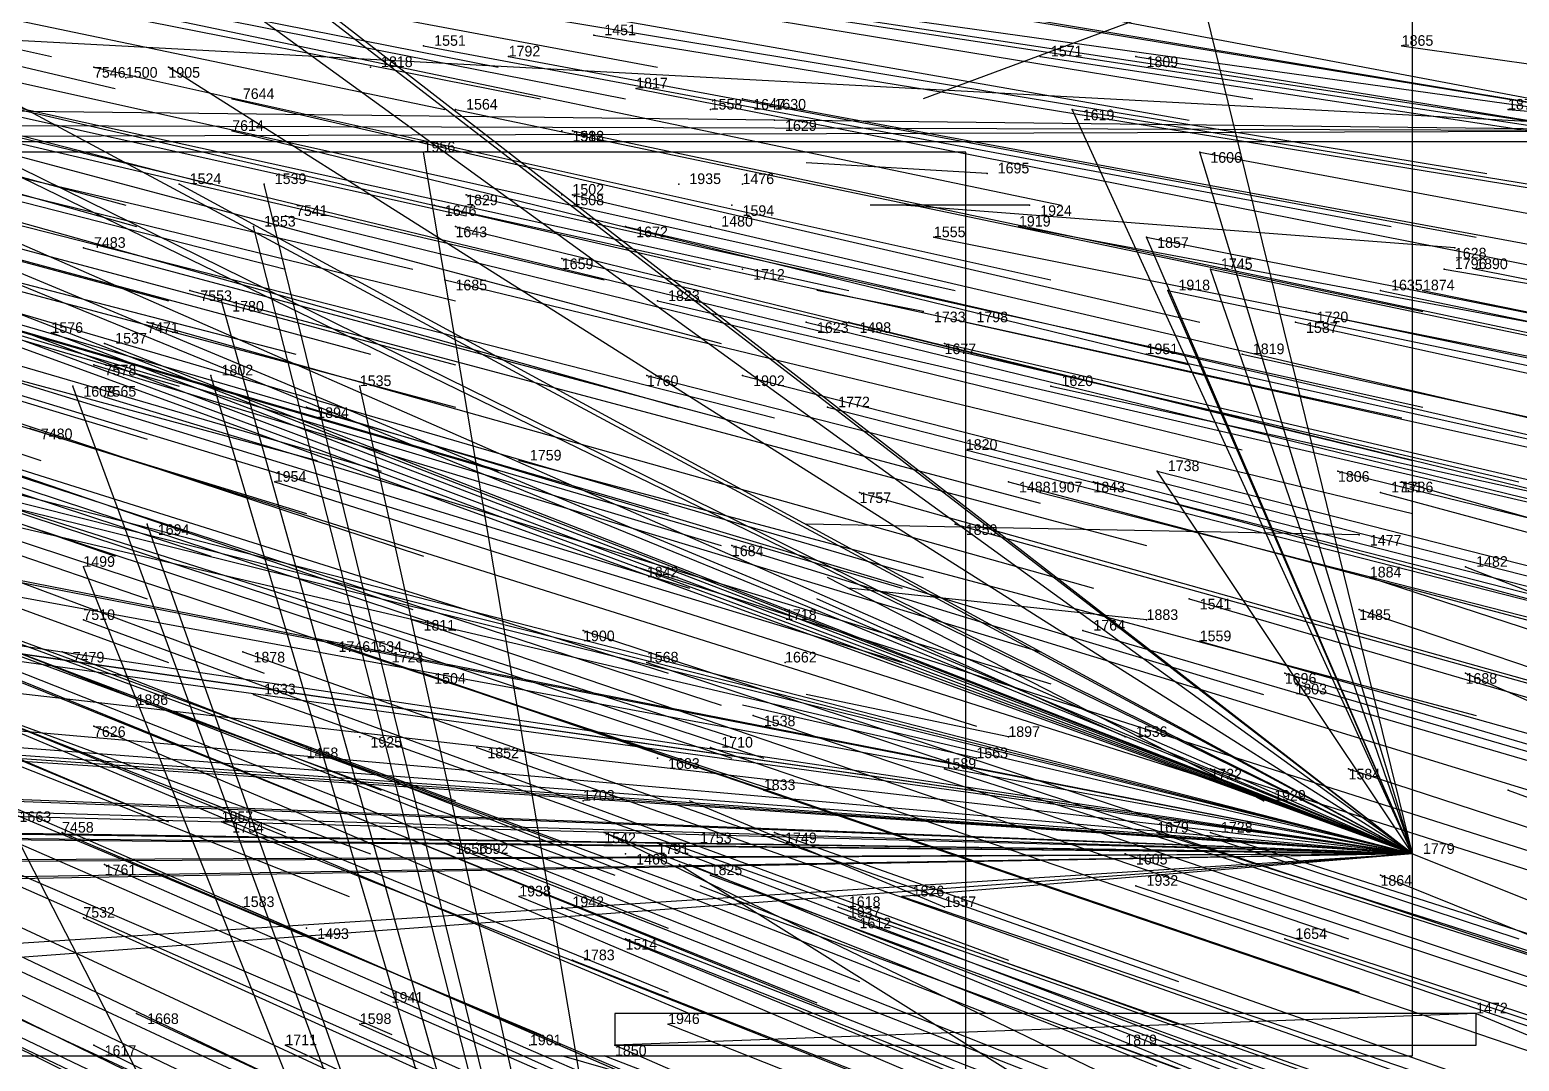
# Model space of a CAD drawing. Extents: x -0.5 to 0.59, y -0.5 to 0.59.
# Drawn here: x 0.337 to 0.4771, y -0.1655 to -0.0685 of the extents above; entities that cross this region are included whole.
import ezdxf

# ---------------------------------------------------------------- set-up
doc = ezdxf.new("R2010")
doc.units = 0
for name, color, linetype in [('Clients', 3, 'CONTINUOUS'), ('Facilities', 3, 'CONTINUOUS'), ('Facilities_lines', 3, 'CONTINUOUS'), ('Min_max_boxes', 1, 'CONTINUOUS'), ('Normals', 1, 'CONTINUOUS'), ('Source_points', 5, 'CONTINUOUS'), ('Text', 3, 'CONTINUOUS')]:
    doc.layers.add(name, color=color, linetype=linetype)

msp = doc.modelspace()

# ---------------------------------------------------------------- linework, layer by layer
at = {"layer": 'Clients', "color": 5}
for p in [(0.35, -0.072, -1.25), (0.435, -0.076, -1.104), (0.374, -0.08, -1.25), (0.447, -0.08, -1.136), (0.351, -0.083, -1.25), (0.359, -0.083, -1.25), (0.358, -0.087, -1.25), (0.442, -0.088, -1.128), (0.448, -0.091, -1.144), (0.444, -0.093, -1.134), (0.355, -0.094, -1.25), (0.339, -0.097, -1.25), (0.344, -0.098, -1.25), (0.341, -0.102, -1.25), (0.354, -0.101, -1.25), (0.368, -0.102, -1.25), (0.443, -0.11, -1.142), (0.348, -0.115, -1.25), (0.342, -0.119, -1.25), (0.419, -0.15, -1.113), (0.392, -0.164, -1.061)]:
    msp.add_point(p, dxfattribs=at)
at = {"layer": 'Facilities', "color": 3}
for p in [(0.374, -0.07, -0.952), (0.39, -0.069, -0.991), (0.466, -0.07, -1.177), (0.382, -0.071, -0.971), (0.432, -0.071, -1.095), (0.441, -0.071, -1.117), (0.343, -0.072, -0.876), (0.369, -0.072, -1.25), (0.346, -0.073, -1.25), (0.394, -0.074, -1.001), (0.356, -0.075, -0.91), (0.404, -0.075, -1.028), (0.407, -0.075, -1.25), (0.377, -0.076, -0.962), (0.401, -0.076, -1.25), (0.407, -0.077, -1.25), (0.476, -0.076, -1.205), (0.356, -0.078, -0.91), (0.387, -0.078, -1.25), (0.388, -0.078, -0.989), (0.427, -0.082, -1.25), (0.378, -0.084, -0.968), (0.387, -0.084, -1.25), (0.388, -0.084, -0.992), (0.398, -0.083, -1.25), (0.404, -0.083, -1.25), (0.375, -0.085, -0.961), (0.403, -0.085, -1.25), (0.431, -0.085, -1.25), (0.361, -0.086, -0.928), (0.377, -0.087, -0.967), (0.393, -0.087, -1.008), (0.401, -0.087, -1.25), (0.422, -0.088, -1.077), (0.43, -0.087, -1.097), (0.342, -0.089, -0.884), (0.471, -0.089, -1.25), (0.387, -0.09, -0.992), (0.404, -0.091, -1.25), (0.47, -0.091, -1.197), (0.473, -0.091, -1.204), (0.376, -0.092, -0.969), (0.352, -0.093, -0.911), (0.464, -0.093, -1.183), (0.468, -0.093, -1.192), (0.396, -0.094, -1.018), (0.421, -0.095, -1.25), (0.457, -0.095, -1.167), (0.348, -0.096, -0.902), (0.41, -0.096, -1.054), (0.414, -0.096, -1.063), (0.425, -0.096, -1.089), (0.456, -0.096, -1.166), (0.423, -0.098, -1.086), (0.442, -0.099, -1.131), (0.451, -0.099, -1.155), (0.343, -0.1, -0.894), (0.395, -0.101, -1.019), (0.404, -0.101, -1.042), (0.433, -0.102, -1.113), (0.344, -0.103, -0.897), (0.363, -0.104, -0.946), (0.412, -0.104, -1.063), (0.337, -0.106, -0.884), (0.383, -0.109, -0.996), (0.425, -0.108, -1.096), (0.46, -0.11, -1.181), (0.36, -0.111, -0.941), (0.415, -0.112, -1.074), (0.429, -0.111, -1.109), (0.432, -0.112, -1.116), (0.437, -0.111, -1.126), (0.464, -0.112, -1.193), (0.466, -0.111, -1.197), (0.424, -0.115, -1.099), (0.462, -0.116, -1.25), (0.403, -0.117, -1.048), (0.394, -0.119, -1.029), (0.472, -0.119, -1.218), (0.463, -0.12, -1.196), (0.408, -0.123, -1.25), (0.446, -0.122, -1.156), (0.462, -0.123, -1.194), (0.342, -0.124, -0.909), (0.373, -0.124, -0.984), (0.442, -0.124, -1.25), (0.365, -0.126, -0.966), (0.389, -0.125, -1.021), (0.436, -0.125, -1.134), (0.447, -0.126, -1.161), (0.34, -0.127, -0.908), (0.357, -0.127, -0.948), (0.369, -0.127, -1.25), (0.371, -0.127, -1.25), (0.395, -0.128, -1.037), (0.408, -0.128, -1.25), (0.374, -0.129, -0.99), (0.455, -0.129, -1.182), (0.456, -0.13, -1.185), (0.472, -0.129, -1.223), (0.358, -0.131, -0.953), (0.347, -0.132, -1.25), (0.405, -0.133, -1.067), (0.343, -0.134, -0.92), (0.368, -0.135, -1.25), (0.429, -0.135, -1.25), (0.44, -0.135, -1.25), (0.363, -0.136, -0.969), (0.379, -0.136, -1.007), (0.396, -0.137, -1.25), (0.401, -0.136, -1.058), (0.426, -0.137, -1.25), (0.423, -0.138, -1.111), (0.448, -0.138, -1.171), (0.461, -0.138, -1.203), (0.406, -0.14, -1.073), (0.476, -0.14, -1.241), (0.389, -0.141, -1.25), (0.453, -0.141, -1.25), (0.34, -0.144, -0.923), (0.355, -0.143, -0.956), (0.356, -0.143, -1.25), (0.391, -0.144, -1.041), (0.407, -0.144, -1.081), (0.443, -0.144, -1.163), (0.448, -0.144, -1.176), (0.376, -0.145, -1.008), (0.379, -0.145, -1.014), (0.396, -0.145, -1.053), (0.4, -0.145, -1.25), (0.344, -0.147, -0.935), (0.393, -0.146, -1.25), (0.44, -0.146, -1.159), (0.467, -0.146, -1.25), (0.401, -0.148, -1.068), (0.464, -0.148, -1.217), (0.441, -0.149, -1.164), (0.357, -0.151, -0.969), (0.383, -0.15, -1.028), (0.387, -0.151, -1.039), (0.413, -0.151, -1.099), (0.414, -0.151, -1.101), (0.423, -0.151, -1.25), (0.342, -0.152, -0.934), (0.414, -0.152, -1.104), (0.363, -0.153, -1.25), (0.393, -0.154, -1.054), (0.455, -0.154, -1.202), (0.388, -0.156, -1.046), (0.37, -0.159, -1.008), (0.347, -0.161, -0.957), (0.473, -0.161, -1.249), (0.368, -0.162, -1.005), (0.397, -0.162, -1.071), (0.343, -0.164, -0.951), (0.361, -0.164, -0.99), (0.384, -0.164, -1.25), (0.439, -0.164, -1.171)]:
    msp.add_point(p, dxfattribs=at)
at = {"layer": 'Facilities_lines', "color": 3}
for p, q in [((0.494, -0.078, -1.25), (0.235, -0.029, -1.25)), ((0.494, -0.078, -1.25), (0.23, -0.034, -1.25)), ((0.494, -0.078, -1.25), (0.25, -0.038, -1.25)), ((0.467, -0.146, -1.25), (0.332, -0.042, -1.25)), ((0.494, -0.078, -1.25), (0.244, -0.043, -1.25)), ((0.467, -0.146, -1.25), (0.342, -0.049, -1.25)), ((0.467, -0.146, -1.25), (0.443, -0.048, -1.115)), ((0.467, -0.146, -1.25), (0.347, -0.059, -1.25)), ((0.494, -0.078, -1.25), (0.252, -0.065, -1.25)), ((0.467, -0.146, -1.25), (0.318, -0.066, -1.25)), ((0.467, -0.146, -1.25), (0.289, -0.068, -1.25)), ((0.467, -0.146, -1.25), (0.276, -0.072, -1.25)), ((0.467, -0.146, -1.25), (0.35, -0.072, -1.25)), ((0.494, -0.078, -1.25), (0.234, -0.075, -1.25)), ((0.467, -0.146, -1.25), (0.278, -0.075, -1.25)), ((0.494, -0.078, -1.25), (0.152, -0.077, -1.25)), ((0.467, -0.146, -1.25), (0.323, -0.076, -1.25)), ((0.467, -0.146, -1.25), (0.435, -0.076, -1.104)), ((0.494, -0.078, -1.25), (0.184, -0.079, -1.25)), ((0.467, -0.146, -1.25), (0.304, -0.078, -1.25)), ((0.467, -0.146, -1.25), (0.303, -0.079, -1.25)), ((0.467, -0.146, -1.25), (0.333, -0.08, -1.25)), ((0.409, -0.287, -1.25), (0.374, -0.08, -1.25)), ((0.467, -0.146, -1.25), (0.447, -0.08, -1.136)), ((0.467, -0.146, -1.25), (0.291, -0.082, -1.25)), ((0.467, -0.146, -1.25), (0.351, -0.083, -1.25)), ((0.409, -0.287, -1.25), (0.359, -0.083, -1.25)), ((0.467, -0.146, -1.25), (0.237, -0.088, -1.25)), ((0.467, -0.146, -1.25), (0.238, -0.087, -1.25)), ((0.467, -0.146, -1.25), (0.31, -0.088, -1.25)), ((0.409, -0.287, -1.25), (0.358, -0.087, -1.25)), ((0.467, -0.146, -1.25), (0.442, -0.088, -1.128)), ((0.467, -0.146, -1.25), (0.448, -0.091, -1.144)), ((0.467, -0.146, -1.25), (0.444, -0.093, -1.134)), ((0.467, -0.146, -1.25), (0.2, -0.094, -1.25)), ((0.409, -0.287, -1.25), (0.355, -0.094, -1.25)), ((0.467, -0.146, -1.25), (0.201, -0.097, -1.25)), ((0.467, -0.146, -1.25), (0.339, -0.097, -1.25)), ((0.467, -0.146, -1.25), (0.344, -0.098, -1.25)), ((0.467, -0.146, -1.25), (0.161, -0.102, -1.25)), ((0.409, -0.287, -1.25), (0.341, -0.102, -1.25)), ((0.409, -0.287, -1.25), (0.354, -0.101, -1.25)), ((0.409, -0.287, -1.25), (0.368, -0.102, -1.25)), ((0.467, -0.146, -1.25), (0.253, -0.104, -1.25)), ((0.467, -0.146, -1.25), (0.292, -0.105, -1.25)), ((0.467, -0.146, -1.25), (0.297, -0.104, -1.25)), ((0.467, -0.146, -1.25), (0.226, -0.11, -1.25)), ((0.467, -0.146, -1.25), (0.443, -0.11, -1.142)), ((0.467, -0.146, -1.25), (0.223, -0.111, -1.25)), ((0.409, -0.287, -1.25), (0.348, -0.115, -1.25)), ((0.409, -0.287, -1.25), (0.342, -0.119, -1.25)), ((0.467, -0.146, -1.25), (0.286, -0.121, -1.25)), ((0.467, -0.146, -1.25), (0.293, -0.126, -1.25)), ((0.467, -0.146, -1.25), (0.189, -0.127, -1.25)), ((0.467, -0.146, -1.25), (0.198, -0.127, -1.25)), ((0.467, -0.146, -1.25), (0.196, -0.128, -1.25)), ((0.467, -0.146, -1.25), (0.296, -0.133, -1.25)), ((0.467, -0.146, -1.25), (0.308, -0.132, -1.25)), ((0.467, -0.146, -1.25), (0.184, -0.135, -1.25)), ((0.467, -0.146, -1.25), (0.2, -0.136, -1.25)), ((0.467, -0.146, -1.25), (0.197, -0.138, -1.25)), ((0.467, -0.146, -1.25), (0.242, -0.14, -1.25)), ((0.467, -0.146, -1.25), (0.251, -0.143, -1.25)), ((0.467, -0.146, -1.25), (0.263, -0.143, -1.25)), ((0.467, -0.146, -1.25), (0.264, -0.144, -1.25)), ((0.467, -0.146, -1.25), (0.283, -0.144, -1.25)), ((0.409, -0.287, -1.25), (0.335, -0.143, -1.25)), ((0.467, -0.146, -1.25), (0.162, -0.151, -1.25)), ((0.467, -0.146, -1.25), (0.212, -0.165, -1.25)), ((0.467, -0.146, -1.25), (0.226, -0.147, -1.25)), ((0.467, -0.146, -1.25), (0.234, -0.147, -1.25)), ((0.467, -0.146, -1.25), (0.244, -0.15, -1.25)), ((0.467, -0.146, -1.25), (0.265, -0.159, -1.25)), ((0.467, -0.146, -1.25), (0.279, -0.147, -1.25)), ((0.467, -0.146, -1.25), (0.419, -0.15, -1.113)), ((0.473, -0.161, -1.249), (0.392, -0.164, -1.061))]:
    msp.add_line(p, q, dxfattribs=at)
at = {"layer": 'Min_max_boxes', "color": 1}
for p, q in [((0.467, -0.165, -1.25), (0.467, -0.042, -1.25)), ((0.467, -0.165, -1.104), (0.467, -0.042, -1.104)), ((0.152, -0.079, -1.25), (0.494, -0.079, -1.25)), ((0.152, -0.079, -1.25), (0.494, -0.079, -1.25)), ((0.425, -0.08, -1.25), (0.314, -0.08, -1.25)), ((0.425, -0.08, -1.087), (0.314, -0.08, -1.087)), ((0.425, -0.29, -1.25), (0.425, -0.08, -1.25)), ((0.425, -0.29, -1.087), (0.425, -0.08, -1.087)), ((0.425, -0.08, -1.25), (0.425, -0.08, -1.087)), ((0.473, -0.161, -1.249), (0.392, -0.161, -1.249)), ((0.392, -0.161, -1.249), (0.392, -0.164, -1.249)), ((0.473, -0.161, -1.061), (0.392, -0.161, -1.061)), ((0.392, -0.161, -1.061), (0.392, -0.164, -1.061)), ((0.392, -0.161, -1.249), (0.392, -0.161, -1.061)), ((0.473, -0.164, -1.249), (0.473, -0.161, -1.249)), ((0.473, -0.164, -1.061), (0.473, -0.161, -1.061)), ((0.473, -0.161, -1.249), (0.473, -0.161, -1.061)), ((0.161, -0.165, -1.25), (0.467, -0.165, -1.25)), ((0.161, -0.165, -1.104), (0.467, -0.165, -1.104)), ((0.392, -0.164, -1.249), (0.473, -0.164, -1.249)), ((0.392, -0.164, -1.061), (0.473, -0.164, -1.061)), ((0.392, -0.164, -1.249), (0.392, -0.164, -1.061)), ((0.467, -0.165, -1.25), (0.467, -0.165, -1.104)), ((0.473, -0.164, -1.249), (0.473, -0.164, -1.061))]:
    msp.add_line(p, q, dxfattribs=at)
at = {"layer": 'Normals', "color": 1}
for p, q in [((0.248, -0.051, -0.633), (0.339, -0.071, -0.596)), ((0.255, -0.053, -0.65), (0.345, -0.074, -0.612)), ((0.29, -0.054, -0.738), (0.381, -0.072, -0.701)), ((0.305, -0.055, -0.774), (0.396, -0.072, -0.737)), ((0.285, -0.057, -0.728), (0.376, -0.076, -0.691)), ((0.294, -0.057, -0.749), (0.385, -0.075, -0.712)), ((0.302, -0.057, -0.769), (0.393, -0.075, -0.732)), ((0.264, -0.06, -0.677), (0.354, -0.083, -0.639)), ((0.361, -0.06, -0.915), (0.452, -0.075, -0.877)), ((0.257, -0.061, -0.66), (0.346, -0.085, -0.623)), ((0.355, -0.061, -0.901), (0.446, -0.077, -0.863)), ((0.258, -0.062, -0.663), (0.347, -0.087, -0.626)), ((0.456, -0.062, -1.25), (0.421, -0.075, -1.157)), ((0.392, -0.064, -0.994), (0.484, -0.078, -0.957)), ((0.396, -0.065, -1.004), (0.488, -0.079, -0.967)), ((0.288, -0.066, -0.738), (0.378, -0.086, -0.701)), ((0.343, -0.066, -0.874), (0.434, -0.085, -0.836)), ((0.383, -0.067, -0.971), (0.474, -0.082, -0.933)), ((0.271, -0.068, -0.7), (0.361, -0.091, -0.661)), ((0.261, -0.07, -0.675), (0.35, -0.094, -0.637)), ((0.283, -0.07, -0.728), (0.373, -0.091, -0.691)), ((0.31, -0.07, -0.795), (0.401, -0.091, -0.758)), ((0.374, -0.07, -0.952), (0.465, -0.087, -0.914)), ((0.39, -0.069, -0.991), (0.482, -0.084, -0.953)), ((0.466, -0.07, -1.177), (0.558, -0.083, -1.14)), ((0.301, -0.071, -0.773), (0.391, -0.092, -0.736)), ((0.382, -0.071, -0.971), (0.473, -0.088, -0.933)), ((0.432, -0.071, -1.095), (0.524, -0.085, -1.058)), ((0.441, -0.071, -1.117), (0.533, -0.086, -1.08)), ((0.287, -0.072, -0.739), (0.377, -0.094, -0.702)), ((0.343, -0.072, -0.876), (0.433, -0.092, -0.838)), ((0.35, -0.072, -1.25), (0.35, -0.072, -1.15)), ((0.369, -0.072, -1.25), (0.369, -0.072, -1.15)), ((0.312, -0.074, -0.802), (0.402, -0.098, -0.765)), ((0.323, -0.073, -0.828), (0.414, -0.093, -0.791)), ((0.334, -0.073, -0.854), (0.424, -0.093, -0.816)), ((0.346, -0.073, -1.25), (0.346, -0.073, -1.15)), ((0.394, -0.074, -1.001), (0.485, -0.092, -0.964)), ((0.28, -0.075, -0.724), (0.369, -0.099, -0.687)), ((0.321, -0.075, -0.825), (0.412, -0.097, -0.788)), ((0.356, -0.075, -0.91), (0.447, -0.096, -0.873)), ((0.404, -0.075, -1.028), (0.496, -0.092, -0.992)), ((0.407, -0.075, -1.25), (0.407, -0.075, -1.15)), ((0.262, -0.076, -0.682), (0.351, -0.102, -0.644)), ((0.273, -0.076, -0.707), (0.362, -0.099, -0.669)), ((0.287, -0.076, -0.743), (0.377, -0.1, -0.706)), ((0.377, -0.076, -0.962), (0.468, -0.095, -0.924)), ((0.401, -0.076, -1.25), (0.401, -0.076, -1.15)), ((0.407, -0.077, -1.25), (0.407, -0.077, -1.15)), ((0.435, -0.076, -1.104), (0.527, -0.091, -1.067)), ((0.476, -0.076, -1.205), (0.575, -0.084, -1.191)), ((0.356, -0.078, -0.91), (0.446, -0.1, -0.873)), ((0.387, -0.078, -1.25), (0.387, -0.078, -1.15)), ((0.388, -0.078, -0.989), (0.478, -0.097, -0.951)), ((0.309, -0.079, -0.797), (0.398, -0.104, -0.76)), ((0.25, -0.08, -0.656), (0.338, -0.109, -0.619)), ((0.259, -0.08, -0.678), (0.348, -0.107, -0.64)), ((0.287, -0.08, -0.745), (0.377, -0.104, -0.708)), ((0.374, -0.08, -1.25), (0.374, -0.08, -1.15)), ((0.427, -0.082, -1.25), (0.41, -0.081, -1.151)), ((0.447, -0.08, -1.136), (0.538, -0.097, -1.098)), ((0.317, -0.082, -0.818), (0.407, -0.105, -0.781)), ((0.281, -0.084, -0.733), (0.37, -0.11, -0.696)), ((0.292, -0.084, -0.759), (0.381, -0.11, -0.722)), ((0.351, -0.083, -1.25), (0.351, -0.083, -1.15)), ((0.359, -0.083, -1.25), (0.359, -0.083, -1.15)), ((0.378, -0.084, -0.968), (0.468, -0.104, -0.93)), ((0.387, -0.084, -1.25), (0.387, -0.084, -1.15)), ((0.388, -0.084, -0.992), (0.478, -0.105, -0.955)), ((0.398, -0.083, -1.25), (0.398, -0.083, -1.15)), ((0.404, -0.083, -1.25), (0.404, -0.083, -1.15)), ((0.275, -0.085, -0.719), (0.364, -0.109, -0.681)), ((0.375, -0.085, -0.961), (0.466, -0.105, -0.924)), ((0.403, -0.085, -1.25), (0.403, -0.085, -1.15)), ((0.431, -0.085, -1.25), (0.416, -0.085, -1.151)), ((0.471, -0.089, -1.25), (0.419, -0.085, -1.165)), ((0.361, -0.086, -0.928), (0.451, -0.108, -0.891)), ((0.257, -0.088, -0.68), (0.345, -0.118, -0.642)), ((0.275, -0.087, -0.721), (0.363, -0.114, -0.683)), ((0.308, -0.088, -0.801), (0.397, -0.114, -0.763)), ((0.358, -0.087, -1.25), (0.358, -0.087, -1.15)), ((0.377, -0.087, -0.967), (0.467, -0.109, -0.93)), ((0.393, -0.087, -1.008), (0.484, -0.108, -0.971)), ((0.401, -0.087, -1.25), (0.401, -0.087, -1.15)), ((0.422, -0.088, -1.077), (0.512, -0.106, -1.039)), ((0.43, -0.087, -1.097), (0.521, -0.104, -1.059)), ((0.442, -0.088, -1.128), (0.533, -0.106, -1.09)), ((0.266, -0.089, -0.702), (0.354, -0.118, -0.664)), ((0.286, -0.089, -0.749), (0.374, -0.118, -0.713)), ((0.342, -0.089, -0.884), (0.432, -0.113, -0.847)), ((0.312, -0.09, -0.813), (0.402, -0.117, -0.776)), ((0.387, -0.09, -0.992), (0.477, -0.111, -0.956)), ((0.404, -0.091, -1.25), (0.404, -0.091, -1.15)), ((0.448, -0.091, -1.144), (0.539, -0.11, -1.107)), ((0.47, -0.091, -1.197), (0.564, -0.107, -1.166)), ((0.473, -0.091, -1.204), (0.568, -0.11, -1.179)), ((0.26, -0.092, -0.691), (0.348, -0.122, -0.653)), ((0.376, -0.092, -0.969), (0.467, -0.114, -0.932)), ((0.285, -0.093, -0.75), (0.373, -0.123, -0.713)), ((0.352, -0.093, -0.911), (0.442, -0.117, -0.874)), ((0.421, -0.095, -1.25), (0.411, -0.093, -1.151)), ((0.444, -0.093, -1.134), (0.535, -0.112, -1.097)), ((0.464, -0.093, -1.183), (0.555, -0.112, -1.146)), ((0.468, -0.093, -1.192), (0.56, -0.112, -1.159)), ((0.311, -0.094, -0.811), (0.399, -0.121, -0.774)), ((0.33, -0.095, -0.859), (0.419, -0.121, -0.821)), ((0.332, -0.094, -0.862), (0.421, -0.12, -0.825)), ((0.355, -0.094, -1.25), (0.355, -0.094, -1.15)), ((0.396, -0.094, -1.018), (0.487, -0.115, -0.981)), ((0.457, -0.095, -1.167), (0.548, -0.114, -1.13)), ((0.262, -0.096, -0.699), (0.35, -0.128, -0.662)), ((0.289, -0.096, -0.761), (0.377, -0.125, -0.724)), ((0.348, -0.096, -0.902), (0.437, -0.121, -0.865)), ((0.41, -0.096, -1.054), (0.5, -0.118, -1.016)), ((0.414, -0.096, -1.063), (0.504, -0.118, -1.026)), ((0.425, -0.096, -1.089), (0.515, -0.116, -1.051)), ((0.456, -0.096, -1.166), (0.547, -0.116, -1.129)), ((0.273, -0.097, -0.723), (0.359, -0.129, -0.686)), ((0.339, -0.097, -1.25), (0.339, -0.097, -1.15)), ((0.344, -0.098, -1.25), (0.344, -0.098, -1.15)), ((0.423, -0.098, -1.086), (0.513, -0.119, -1.048)), ((0.442, -0.099, -1.131), (0.532, -0.119, -1.094)), ((0.451, -0.099, -1.155), (0.542, -0.119, -1.117)), ((0.343, -0.1, -0.894), (0.432, -0.127, -0.857)), ((0.308, -0.101, -0.811), (0.397, -0.129, -0.774)), ((0.33, -0.101, -0.863), (0.419, -0.128, -0.826)), ((0.341, -0.102, -1.25), (0.341, -0.102, -1.15)), ((0.354, -0.101, -1.25), (0.354, -0.101, -1.15)), ((0.368, -0.102, -1.25), (0.368, -0.102, -1.15)), ((0.395, -0.101, -1.019), (0.485, -0.124, -0.982)), ((0.404, -0.101, -1.042), (0.494, -0.124, -1.005)), ((0.433, -0.102, -1.113), (0.524, -0.122, -1.075)), ((0.313, -0.103, -0.825), (0.402, -0.132, -0.788)), ((0.344, -0.103, -0.897), (0.433, -0.13, -0.861)), ((0.363, -0.104, -0.946), (0.453, -0.131, -0.909)), ((0.412, -0.104, -1.063), (0.502, -0.127, -1.025)), ((0.337, -0.106, -0.884), (0.426, -0.134, -0.847)), ((0.264, -0.107, -0.713), (0.35, -0.143, -0.677)), ((0.265, -0.107, -0.714), (0.35, -0.143, -0.677)), ((0.283, -0.107, -0.758), (0.37, -0.14, -0.72)), ((0.315, -0.107, -0.831), (0.403, -0.135, -0.793)), ((0.29, -0.109, -0.775), (0.377, -0.141, -0.737)), ((0.315, -0.108, -0.832), (0.403, -0.137, -0.795)), ((0.318, -0.108, -0.84), (0.406, -0.137, -0.803)), ((0.383, -0.109, -0.996), (0.473, -0.133, -0.959)), ((0.425, -0.108, -1.096), (0.515, -0.131, -1.059)), ((0.275, -0.11, -0.74), (0.361, -0.144, -0.703)), ((0.443, -0.11, -1.142), (0.533, -0.133, -1.104)), ((0.46, -0.11, -1.181), (0.55, -0.132, -1.144)), ((0.319, -0.111, -0.844), (0.407, -0.14, -0.808)), ((0.36, -0.111, -0.941), (0.448, -0.139, -0.904)), ((0.415, -0.112, -1.074), (0.504, -0.137, -1.036)), ((0.429, -0.111, -1.109), (0.519, -0.135, -1.072)), ((0.432, -0.112, -1.116), (0.522, -0.135, -1.079)), ((0.437, -0.111, -1.126), (0.526, -0.135, -1.089)), ((0.464, -0.112, -1.193), (0.556, -0.137, -1.164)), ((0.466, -0.111, -1.197), (0.558, -0.137, -1.168)), ((0.3, -0.113, -0.801), (0.387, -0.145, -0.763)), ((0.282, -0.114, -0.76), (0.369, -0.146, -0.722)), ((0.281, -0.116, -0.76), (0.367, -0.15, -0.722)), ((0.305, -0.116, -0.815), (0.392, -0.148, -0.778)), ((0.348, -0.115, -1.25), (0.348, -0.115, -1.15)), ((0.462, -0.116, -1.25), (0.41, -0.115, -1.165)), ((0.424, -0.115, -1.099), (0.514, -0.14, -1.062)), ((0.403, -0.117, -1.048), (0.491, -0.144, -1.011)), ((0.311, -0.119, -0.831), (0.397, -0.153, -0.794)), ((0.342, -0.119, -1.25), (0.342, -0.119, -1.15)), ((0.394, -0.119, -1.029), (0.482, -0.147, -0.991)), ((0.472, -0.119, -1.218), (0.565, -0.155, -1.207)), ((0.453, -0.141, -1.25), (0.412, -0.12, -1.161)), ((0.463, -0.12, -1.196), (0.555, -0.15, -1.17)), ((0.442, -0.124, -1.25), (0.414, -0.121, -1.154)), ((0.408, -0.123, -1.25), (0.408, -0.123, -1.15)), ((0.44, -0.135, -1.25), (0.411, -0.122, -1.155)), ((0.446, -0.122, -1.156), (0.535, -0.148, -1.119)), ((0.462, -0.123, -1.194), (0.553, -0.154, -1.167)), ((0.311, -0.124, -0.837), (0.397, -0.159, -0.8)), ((0.328, -0.124, -0.877), (0.415, -0.158, -0.84)), ((0.342, -0.124, -0.909), (0.429, -0.156, -0.871)), ((0.373, -0.124, -0.984), (0.461, -0.154, -0.945)), ((0.285, -0.126, -0.78), (0.371, -0.163, -0.743)), ((0.313, -0.125, -0.843), (0.399, -0.161, -0.806)), ((0.324, -0.125, -0.869), (0.411, -0.16, -0.833)), ((0.327, -0.126, -0.876), (0.413, -0.161, -0.839)), ((0.365, -0.126, -0.966), (0.453, -0.156, -0.929)), ((0.389, -0.125, -1.021), (0.477, -0.154, -0.983)), ((0.436, -0.125, -1.134), (0.525, -0.151, -1.097)), ((0.447, -0.126, -1.161), (0.536, -0.151, -1.123)), ((0.299, -0.127, -0.813), (0.385, -0.163, -0.776)), ((0.34, -0.127, -0.908), (0.427, -0.161, -0.87)), ((0.357, -0.127, -0.948), (0.445, -0.158, -0.911)), ((0.369, -0.127, -1.25), (0.369, -0.127, -1.15)), ((0.371, -0.127, -1.25), (0.371, -0.127, -1.15)), ((0.395, -0.128, -1.037), (0.483, -0.157, -1)), ((0.408, -0.128, -1.25), (0.408, -0.128, -1.15)), ((0.374, -0.129, -0.99), (0.462, -0.159, -0.952)), ((0.455, -0.129, -1.182), (0.544, -0.155, -1.145)), ((0.456, -0.13, -1.185), (0.545, -0.156, -1.148)), ((0.472, -0.129, -1.223), (0.563, -0.169, -1.215)), ((0.295, -0.131, -0.806), (0.379, -0.168, -0.768)), ((0.311, -0.131, -0.844), (0.396, -0.168, -0.807)), ((0.358, -0.131, -0.953), (0.445, -0.162, -0.916)), ((0.429, -0.135, -1.25), (0.41, -0.131, -1.152)), ((0.281, -0.133, -0.778), (0.365, -0.173, -0.74)), ((0.347, -0.132, -1.25), (0.347, -0.132, -1.15)), ((0.426, -0.137, -1.25), (0.404, -0.132, -1.153)), ((0.405, -0.133, -1.067), (0.494, -0.163, -1.03)), ((0.343, -0.134, -0.92), (0.428, -0.17, -0.882)), ((0.368, -0.135, -1.25), (0.368, -0.135, -1.15)), ((0.277, -0.136, -0.772), (0.361, -0.176, -0.735)), ((0.297, -0.137, -0.817), (0.381, -0.177, -0.78)), ((0.363, -0.136, -0.969), (0.45, -0.168, -0.932)), ((0.379, -0.136, -1.007), (0.467, -0.167, -0.969)), ((0.396, -0.137, -1.25), (0.396, -0.137, -1.15)), ((0.401, -0.136, -1.058), (0.489, -0.166, -1.021)), ((0.423, -0.138, -1.111), (0.511, -0.166, -1.074)), ((0.448, -0.138, -1.171), (0.536, -0.166, -1.134)), ((0.461, -0.138, -1.203), (0.553, -0.168, -1.178)), ((0.292, -0.14, -0.811), (0.376, -0.181, -0.774)), ((0.406, -0.14, -1.073), (0.494, -0.17, -1.037)), ((0.476, -0.14, -1.241), (0.57, -0.175, -1.236)), ((0.389, -0.141, -1.25), (0.389, -0.141, -1.15)), ((0.423, -0.151, -1.25), (0.399, -0.141, -1.153)), ((0.329, -0.142, -0.897), (0.414, -0.179, -0.859)), ((0.308, -0.144, -0.85), (0.392, -0.183, -0.812)), ((0.34, -0.144, -0.923), (0.425, -0.18, -0.884)), ((0.355, -0.143, -0.956), (0.441, -0.177, -0.918)), ((0.356, -0.143, -1.25), (0.356, -0.143, -1.15)), ((0.391, -0.144, -1.041), (0.477, -0.177, -1.004)), ((0.449, -0.172, -1.25), (0.391, -0.144, -1.173)), ((0.407, -0.144, -1.081), (0.495, -0.175, -1.044)), ((0.443, -0.144, -1.163), (0.531, -0.172, -1.126)), ((0.448, -0.144, -1.176), (0.536, -0.172, -1.14)), ((0.376, -0.145, -1.008), (0.463, -0.179, -0.971)), ((0.379, -0.145, -1.014), (0.465, -0.179, -0.976)), ((0.396, -0.145, -1.053), (0.483, -0.178, -1.016)), ((0.4, -0.145, -1.25), (0.4, -0.145, -1.15)), ((0.302, -0.147, -0.841), (0.386, -0.187, -0.804)), ((0.344, -0.147, -0.935), (0.429, -0.184, -0.897)), ((0.393, -0.146, -1.25), (0.393, -0.146, -1.15)), ((0.43, -0.167, -1.25), (0.398, -0.147, -1.157)), ((0.448, -0.167, -1.25), (0.399, -0.147, -1.165)), ((0.44, -0.146, -1.159), (0.528, -0.175, -1.122)), ((0.467, -0.146, -1.25), (0.547, -0.178, -1.3)), ((0.401, -0.148, -1.068), (0.488, -0.18, -1.032)), ((0.464, -0.148, -1.217), (0.556, -0.185, -1.209)), ((0.305, -0.149, -0.848), (0.388, -0.19, -0.811)), ((0.309, -0.149, -0.858), (0.393, -0.188, -0.821)), ((0.443, -0.166, -1.25), (0.4, -0.149, -1.161)), ((0.441, -0.149, -1.164), (0.529, -0.178, -1.127)), ((0.332, -0.151, -0.911), (0.416, -0.19, -0.873)), ((0.357, -0.151, -0.969), (0.442, -0.188, -0.932)), ((0.383, -0.15, -1.028), (0.469, -0.185, -0.991)), ((0.387, -0.151, -1.039), (0.474, -0.185, -1.001)), ((0.413, -0.151, -1.099), (0.501, -0.182, -1.063)), ((0.414, -0.151, -1.101), (0.502, -0.182, -1.065)), ((0.419, -0.15, -1.113), (0.507, -0.18, -1.076)), ((0.342, -0.152, -0.934), (0.426, -0.19, -0.896)), ((0.414, -0.152, -1.104), (0.502, -0.184, -1.067)), ((0.363, -0.153, -1.25), (0.363, -0.153, -1.15)), ((0.393, -0.154, -1.054), (0.479, -0.188, -1.017)), ((0.455, -0.154, -1.202), (0.548, -0.185, -1.181)), ((0.388, -0.156, -1.046), (0.475, -0.19, -1.009)), ((0.37, -0.159, -1.008), (0.455, -0.197, -0.971)), ((0.347, -0.161, -0.957), (0.431, -0.2, -0.92)), ((0.473, -0.161, -1.249), (0.563, -0.199, -1.272)), ((0.368, -0.162, -1.005), (0.453, -0.2, -0.967)), ((0.397, -0.162, -1.071), (0.483, -0.196, -1.034)), ((0.343, -0.164, -0.951), (0.426, -0.205, -0.914)), ((0.361, -0.164, -0.99), (0.445, -0.203, -0.953)), ((0.384, -0.164, -1.25), (0.384, -0.164, -1.15)), ((0.401, -0.169, -1.25), (0.387, -0.165, -1.151)), ((0.404, -0.17, -1.25), (0.391, -0.165, -1.151)), ((0.392, -0.164, -1.061), (0.477, -0.201, -1.024)), ((0.439, -0.164, -1.171), (0.526, -0.196, -1.134))]:
    msp.add_line(p, q, dxfattribs=at)
at = {"layer": 'Source_points', "color": 5}
for p in [(0.374, -0.07, -0.952), (0.39, -0.069, -0.991), (0.466, -0.07, -1.177), (0.382, -0.071, -0.971), (0.432, -0.071, -1.095), (0.441, -0.071, -1.117), (0.343, -0.072, -0.876), (0.35, -0.072, -1.25), (0.369, -0.072, -1.25), (0.346, -0.073, -1.25), (0.394, -0.074, -1.001), (0.356, -0.075, -0.91), (0.404, -0.075, -1.028), (0.407, -0.075, -1.25), (0.377, -0.076, -0.962), (0.401, -0.076, -1.25), (0.407, -0.077, -1.25), (0.435, -0.076, -1.104), (0.476, -0.076, -1.205), (0.356, -0.078, -0.91), (0.387, -0.078, -1.25), (0.388, -0.078, -0.989), (0.374, -0.08, -1.25), (0.447, -0.08, -1.136), (0.427, -0.082, -1.25), (0.351, -0.083, -1.25), (0.359, -0.083, -1.25), (0.378, -0.084, -0.968), (0.387, -0.084, -1.25), (0.388, -0.084, -0.992), (0.398, -0.083, -1.25), (0.404, -0.083, -1.25), (0.375, -0.085, -0.961), (0.403, -0.085, -1.25), (0.431, -0.085, -1.25), (0.361, -0.086, -0.928), (0.358, -0.087, -1.25), (0.377, -0.087, -0.967), (0.393, -0.087, -1.008), (0.401, -0.087, -1.25), (0.422, -0.088, -1.077), (0.43, -0.087, -1.097), (0.442, -0.088, -1.128), (0.342, -0.089, -0.884), (0.471, -0.089, -1.25), (0.387, -0.09, -0.992), (0.404, -0.091, -1.25), (0.448, -0.091, -1.144), (0.47, -0.091, -1.197), (0.473, -0.091, -1.204), (0.376, -0.092, -0.969), (0.352, -0.093, -0.911), (0.444, -0.093, -1.134), (0.464, -0.093, -1.183), (0.468, -0.093, -1.192), (0.355, -0.094, -1.25), (0.396, -0.094, -1.018), (0.421, -0.095, -1.25), (0.457, -0.095, -1.167), (0.348, -0.096, -0.902), (0.41, -0.096, -1.054), (0.414, -0.096, -1.063), (0.425, -0.096, -1.089), (0.456, -0.096, -1.166), (0.339, -0.097, -1.25), (0.344, -0.098, -1.25), (0.423, -0.098, -1.086), (0.442, -0.099, -1.131), (0.451, -0.099, -1.155), (0.343, -0.1, -0.894), (0.341, -0.102, -1.25), (0.354, -0.101, -1.25), (0.368, -0.102, -1.25), (0.395, -0.101, -1.019), (0.404, -0.101, -1.042), (0.433, -0.102, -1.113), (0.344, -0.103, -0.897), (0.363, -0.104, -0.946), (0.412, -0.104, -1.063), (0.337, -0.106, -0.884), (0.383, -0.109, -0.996), (0.425, -0.108, -1.096), (0.443, -0.11, -1.142), (0.46, -0.11, -1.181), (0.36, -0.111, -0.941), (0.415, -0.112, -1.074), (0.429, -0.111, -1.109), (0.432, -0.112, -1.116), (0.437, -0.111, -1.126), (0.464, -0.112, -1.193), (0.466, -0.111, -1.197), (0.348, -0.115, -1.25), (0.424, -0.115, -1.099), (0.462, -0.116, -1.25), (0.403, -0.117, -1.048), (0.342, -0.119, -1.25), (0.394, -0.119, -1.029), (0.472, -0.119, -1.218), (0.463, -0.12, -1.196), (0.408, -0.123, -1.25), (0.446, -0.122, -1.156), (0.462, -0.123, -1.194), (0.342, -0.124, -0.909), (0.373, -0.124, -0.984), (0.442, -0.124, -1.25), (0.365, -0.126, -0.966), (0.389, -0.125, -1.021), (0.436, -0.125, -1.134), (0.447, -0.126, -1.161), (0.34, -0.127, -0.908), (0.357, -0.127, -0.948), (0.369, -0.127, -1.25), (0.371, -0.127, -1.25), (0.395, -0.128, -1.037), (0.408, -0.128, -1.25), (0.374, -0.129, -0.99), (0.455, -0.129, -1.182), (0.456, -0.13, -1.185), (0.472, -0.129, -1.223), (0.358, -0.131, -0.953), (0.347, -0.132, -1.25), (0.405, -0.133, -1.067), (0.343, -0.134, -0.92), (0.368, -0.135, -1.25), (0.429, -0.135, -1.25), (0.44, -0.135, -1.25), (0.363, -0.136, -0.969), (0.379, -0.136, -1.007), (0.396, -0.137, -1.25), (0.401, -0.136, -1.058), (0.426, -0.137, -1.25), (0.423, -0.138, -1.111), (0.448, -0.138, -1.171), (0.461, -0.138, -1.203), (0.406, -0.14, -1.073), (0.476, -0.14, -1.241), (0.389, -0.141, -1.25), (0.453, -0.141, -1.25), (0.34, -0.144, -0.923), (0.355, -0.143, -0.956), (0.356, -0.143, -1.25), (0.391, -0.144, -1.041), (0.407, -0.144, -1.081), (0.443, -0.144, -1.163), (0.448, -0.144, -1.176), (0.376, -0.145, -1.008), (0.379, -0.145, -1.014), (0.396, -0.145, -1.053), (0.4, -0.145, -1.25), (0.344, -0.147, -0.935), (0.393, -0.146, -1.25), (0.44, -0.146, -1.159), (0.467, -0.146, -1.25), (0.401, -0.148, -1.068), (0.464, -0.148, -1.217), (0.441, -0.149, -1.164), (0.357, -0.151, -0.969), (0.383, -0.15, -1.028), (0.387, -0.151, -1.039), (0.413, -0.151, -1.099), (0.414, -0.151, -1.101), (0.419, -0.15, -1.113), (0.423, -0.151, -1.25), (0.342, -0.152, -0.934), (0.414, -0.152, -1.104), (0.363, -0.153, -1.25), (0.393, -0.154, -1.054), (0.455, -0.154, -1.202), (0.388, -0.156, -1.046), (0.37, -0.159, -1.008), (0.347, -0.161, -0.957), (0.473, -0.161, -1.249), (0.368, -0.162, -1.005), (0.397, -0.162, -1.071), (0.343, -0.164, -0.951), (0.361, -0.164, -0.99), (0.384, -0.164, -1.25), (0.392, -0.164, -1.061), (0.439, -0.164, -1.171)]:
    msp.add_point(p, dxfattribs=at)

# ---------------------------------------------------------------- texts
at = {"layer": 'Text', "color": 3}
for s, p in [('1451', (0.391, -0.069, -0.991)), ('1551', (0.375, -0.07, -0.952)), ('1792', (0.382, -0.071, -0.971)), ('1571', (0.433, -0.071, -1.095)), ('1865', (0.466, -0.07, -1.177)), ('1818', (0.37, -0.072, -1.25)), ('1809', (0.442, -0.072, -1.117)), ('7546', (0.343, -0.073, -0.876)), ('1500', (0.346, -0.073, -1.25)), ('1905', (0.35, -0.073, -1.25)), ('7644', (0.357, -0.075, -0.91)), ('1817', (0.394, -0.074, -1.001)), ('1564', (0.378, -0.076, -0.962)), ('1558', (0.401, -0.076, -1.25)), ('1647', (0.405, -0.076, -1.028)), ('1630', (0.407, -0.076, -1.25)), ('1871', (0.476, -0.076, -1.205)), ('7614', (0.356, -0.078, -0.91)), ('1629', (0.408, -0.078, -1.25)), ('1619', (0.436, -0.077, -1.104)), ('1588', (0.388, -0.079, -1.25)), ('1912', (0.388, -0.079, -0.989)), ('1956', (0.374, -0.08, -1.25)), ('1695', (0.428, -0.082, -1.25)), ('1606', (0.448, -0.081, -1.136)), ('1524', (0.352, -0.083, -1.25)), ('1539', (0.36, -0.083, -1.25)), ('1935', (0.399, -0.083, -1.25)), ('1476', (0.404, -0.083, -1.25)), ('1829', (0.378, -0.085, -0.968)), ('1502', (0.388, -0.084, -1.25)), ('1508', (0.388, -0.085, -0.992)), ('7541', (0.362, -0.086, -0.928)), ('1646', (0.376, -0.086, -0.961)), ('1594', (0.404, -0.086, -1.25)), ('1924', (0.432, -0.086, -1.25)), ('1853', (0.359, -0.087, -1.25)), ('1480', (0.402, -0.087, -1.25)), ('1919', (0.43, -0.087, -1.097)), ('7483', (0.343, -0.089, -0.884)), ('1643', (0.377, -0.088, -0.967)), ('1672', (0.394, -0.088, -1.008)), ('1555', (0.422, -0.088, -1.077)), ('1857', (0.443, -0.089, -1.128)), ('1628', (0.471, -0.09, -1.25)), ('1659', (0.387, -0.091, -0.992)), ('1712', (0.405, -0.092, -1.25)), ('1745', (0.449, -0.091, -1.144)), ('1796', (0.471, -0.091, -1.197)), ('1890', (0.473, -0.091, -1.204)), ('1685', (0.377, -0.093, -0.969)), ('1918', (0.445, -0.093, -1.134)), ('1635', (0.465, -0.093, -1.183)), ('1874', (0.468, -0.093, -1.192)), ('7553', (0.353, -0.094, -0.911)), ('1823', (0.397, -0.094, -1.018)), ('1780', (0.356, -0.095, -1.25)), ('1733', (0.422, -0.096, -1.25)), ('1798', (0.426, -0.096, -1.089)), ('1720', (0.458, -0.096, -1.167)), ('1576', (0.339, -0.097, -1.25)), ('7471', (0.348, -0.097, -0.902)), ('1623', (0.411, -0.097, -1.054)), ('1498', (0.415, -0.097, -1.063)), ('1587', (0.457, -0.097, -1.166)), ('1537', (0.345, -0.098, -1.25)), ('1677', (0.423, -0.099, -1.086)), ('1951', (0.442, -0.099, -1.131)), ('1819', (0.452, -0.099, -1.155)), ('7578', (0.344, -0.101, -0.894)), ('1802', (0.355, -0.101, -1.25)), ('1608', (0.342, -0.103, -1.25)), ('7565', (0.344, -0.103, -0.897)), ('1535', (0.368, -0.102, -1.25)), ('1760', (0.395, -0.102, -1.019)), ('1902', (0.405, -0.102, -1.042)), ('1620', (0.434, -0.102, -1.113)), ('1772', (0.413, -0.104, -1.063)), ('1894', (0.364, -0.105, -0.946)), ('7480', (0.338, -0.107, -0.884)), ('1820', (0.425, -0.108, -1.096)), ('1759', (0.384, -0.109, -0.996)), ('1738', (0.444, -0.11, -1.142)), ('1954', (0.36, -0.111, -0.941)), ('1806', (0.46, -0.111, -1.181)), ('1757', (0.415, -0.113, -1.074)), ('1488', (0.43, -0.112, -1.109)), ('1907', (0.433, -0.112, -1.116)), ('1843', (0.437, -0.112, -1.126)), ('1731', (0.465, -0.112, -1.193)), ('1786', (0.466, -0.112, -1.197)), ('1694', (0.349, -0.116, -1.25)), ('1859', (0.425, -0.116, -1.099)), ('1477', (0.463, -0.117, -1.25)), ('1684', (0.403, -0.118, -1.048)), ('1499', (0.342, -0.119, -1.25)), ('1842', (0.395, -0.12, -1.029)), ('1884', (0.463, -0.12, -1.196)), ('1482', (0.473, -0.119, -1.218)), ('7510', (0.342, -0.124, -0.909)), ('1718', (0.408, -0.124, -1.25)), ('1883', (0.442, -0.124, -1.25)), ('1541', (0.447, -0.123, -1.156)), ('1485', (0.462, -0.124, -1.194)), ('1811', (0.374, -0.125, -0.984)), ('1764', (0.437, -0.125, -1.134)), ('1746', (0.366, -0.127, -0.966)), ('1534', (0.369, -0.127, -1.25)), ('1900', (0.389, -0.126, -1.021)), ('1559', (0.447, -0.126, -1.161)), ('7479', (0.341, -0.128, -0.908)), ('1878', (0.358, -0.128, -0.948)), ('1723', (0.371, -0.128, -1.25)), ('1568', (0.395, -0.128, -1.037)), ('1662', (0.408, -0.128, -1.25)), ('1633', (0.359, -0.131, -0.953)), ('1504', (0.375, -0.13, -0.99)), ('1696', (0.455, -0.13, -1.182)), ('1803', (0.456, -0.131, -1.185)), ('1688', (0.472, -0.13, -1.223)), ('1886', (0.347, -0.132, -1.25)), ('1538', (0.406, -0.134, -1.067)), ('7626', (0.343, -0.135, -0.92)), ('1897', (0.429, -0.135, -1.25)), ('1536', (0.441, -0.135, -1.25)), ('1925', (0.369, -0.136, -1.25)), ('1710', (0.402, -0.136, -1.058)), ('1458', (0.363, -0.137, -0.969)), ('1852', (0.38, -0.137, -1.007)), ('1683', (0.397, -0.138, -1.25)), ('1589', (0.423, -0.138, -1.111)), ('1563', (0.426, -0.137, -1.25)), ('1722', (0.448, -0.139, -1.171)), ('1584', (0.461, -0.139, -1.203)), ('1703', (0.389, -0.141, -1.25)), ('1833', (0.406, -0.14, -1.073)), ('1929', (0.454, -0.141, -1.25)), ('1663', (0.336, -0.143, -1.25)), ('1957', (0.355, -0.143, -0.956)), ('7458', (0.34, -0.144, -0.923)), ('1754', (0.356, -0.144, -1.25)), ('1542', (0.391, -0.145, -1.041)), ('1753', (0.4, -0.145, -1.25)), ('1749', (0.408, -0.145, -1.081)), ('1679', (0.443, -0.144, -1.163)), ('1728', (0.449, -0.144, -1.176)), ('1656', (0.377, -0.146, -1.008)), ('1892', (0.379, -0.146, -1.014)), ('1791', (0.396, -0.146, -1.053)), ('1779', (0.468, -0.146, -1.25)), ('1761', (0.344, -0.148, -0.935)), ('1466', (0.394, -0.147, -1.25)), ('1825', (0.401, -0.148, -1.068)), ('1605', (0.441, -0.147, -1.159)), ('1932', (0.442, -0.149, -1.164)), ('1864', (0.464, -0.149, -1.217)), ('1938', (0.383, -0.15, -1.028)), ('1826', (0.42, -0.15, -1.113)), ('7532', (0.342, -0.152, -0.934)), ('1583', (0.357, -0.151, -0.969)), ('1942', (0.388, -0.151, -1.039)), ('1618', (0.414, -0.151, -1.099)), ('1937', (0.414, -0.152, -1.101)), ('1557', (0.423, -0.151, -1.25)), ('1612', (0.415, -0.153, -1.104)), ('1493', (0.364, -0.154, -1.25)), ('1514', (0.393, -0.155, -1.054)), ('1654', (0.456, -0.154, -1.202)), ('1783', (0.389, -0.156, -1.046)), ('1941', (0.371, -0.16, -1.008)), ('1668', (0.348, -0.162, -0.957)), ('1598', (0.368, -0.162, -1.005)), ('1946', (0.397, -0.162, -1.071)), ('1472', (0.473, -0.161, -1.249)), ('1711', (0.361, -0.164, -0.99)), ('1901', (0.384, -0.164, -1.25)), ('1879', (0.44, -0.164, -1.171)), ('1617', (0.344, -0.165, -0.951)), ('1850', (0.392, -0.165, -1.061))]:
    msp.add_text(s, height=0.001, dxfattribs=at).set_placement(p)

doc.saveas('drawing.dxf')
